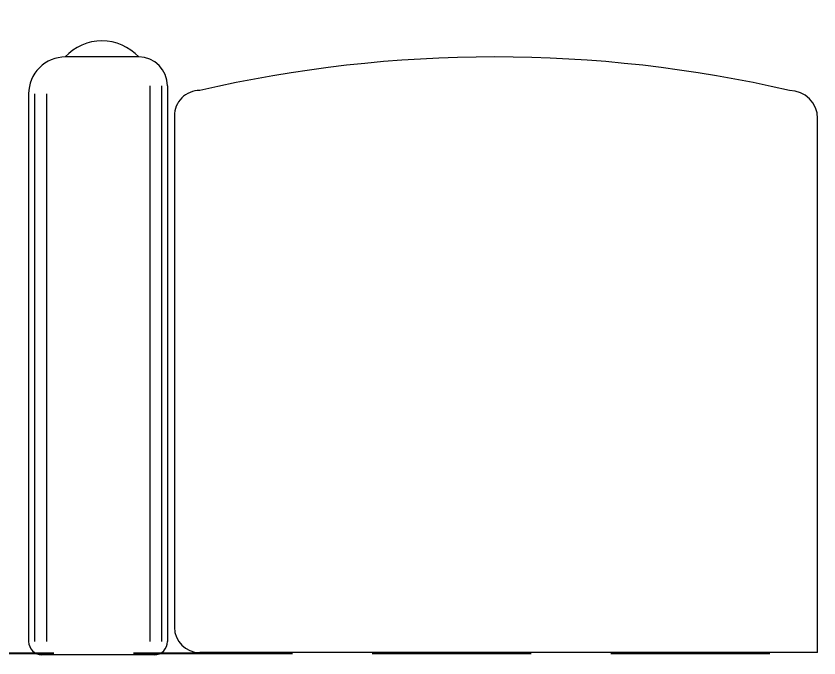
# Model space of a CAD drawing. Header units: inches. Extents: x -12418 to 57169, y -29325 to 19878.
# Drawn here: x 22184 to 22985, y -605 to 36 of the extents above; entities that cross this region are included whole.
import ezdxf
from ezdxf import colors
from ezdxf.entities.mleader import LeaderData, LeaderLine
from ezdxf.math import Vec2, Vec3

# ---------------------------------------------------------------- set-up
doc = ezdxf.new("R2010")
doc.units = ezdxf.units.IN
doc.header["$LTSCALE"] = 25
doc.header["$MEASUREMENT"] = 0
doc.linetypes.add('DASHDOT', pattern=[25.4, 12.7, -6.35, 0, -6.35])
doc.linetypes.add('HIDDEN', pattern=[9.525, 6.35, -3.175])
doc.layers.get('0').update_dxf_attribs({"color": 8})
for name, color, linetype, lineweight in [('00-Ground Floor$0$LOADING', 253, 'Continuous', 5), ('E-LITE-CIRC @ 100', 6, 'Continuous', 25), ('E-LITE-CLNG-CNDT', 6, 'DASHDOT', 35), ('E-POWR-FLOR-CNDT', 6, 'HIDDEN', 25)]:
    doc.layers.add(name, color=color, linetype=linetype, lineweight=lineweight)
doc.styles.add('DC_Simplex', font='SIMPLEX.shx', dxfattribs={"width": 0.7})

# ---------------------------------------------------------------- blocks, each defined once
blk = doc.blocks.new('00-Ground Floor$0$GF21008-P')
at = {"layer": '00-Ground Floor$0$LOADING'}
for p, q in [((0.02235, -0.20585), (0.02235, -0.73852)), ((0.02235, -0.20585), (0.63897, -0.20585)), ((0.68432, -0.20374), (0.79645, -0.20374)), ((0.67107, -0.77123), (0.67107, -0.21699)), ((0.67698, -0.77123), (0.67698, -0.21699)), ((0.6888, -0.77123), (0.6888, -0.21699)), ((0.79197, -0.76339), (0.79197, -0.21699)), ((0.80379, -0.76339), (0.80379, -0.21699)), ((0.8097, -0.76339), (0.8097, -0.21699)), ((0.66431, -0.74126), (0.66431, -0.23119)), ((0.69984, -0.8), (0.77309, -0.8))]:
    blk.add_line(p, q, dxfattribs=at)
for centre, radius, start, end in [((0.63897, -0.23119), 0.02534, 0, 90), ((0.68432, -0.21699), 0.01325, 90, 180), ((0.79645, -0.21699), 0.01325, 0, 90), ((0.05042, -0.73852), 0.02807, 180, 270), ((0.63897, -0.74126), 0.02534, 270, 0), ((0.3447, 0.51055), 1.31061, 257.02456, 282.97544), ((0.77309, -0.76339), 0.03661, 270, 0), ((0.69984, -0.77123), 0.02877, 180, 270), ((0.73653, -0.7662), 0.04989, 222.64618, 317.35382)]:
    blk.add_arc(centre, radius, start, end, dxfattribs=at)
blk = doc.blocks.new('00-Ground Floor')
at = {"layer": '00-Ground Floor$0$LOADING', "xscale": 1000, "yscale": 1000, "zscale": 1000, "rotation": 179.9999999999998}
blk.add_blockref('00-Ground Floor$0$GF21008-P', (23006.49, -805.26), dxfattribs=at)
blk = doc.blocks.new('ARR0W')
at = {"color": 45}
blk.add_ellipse((0, 0), major_axis=(0.4, 0), ratio=0.4, dxfattribs=at)
at = {"color": 45, "ltscale": 0.5}
blk.add_solid([(-1.4, 0.1667), (-0.4, 0), (-1.4, -0.1667)], dxfattribs=at)

msp = doc.modelspace()

# ---------------------------------------------------------------- linework, layer by layer
at = {"layer": 'E-POWR-FLOR-CNDT', "elevation": 0}
msp.add_lwpolyline([(21939.57, -723.68), (22063.31, -599.94), (23850.4, -599.94), (23974.14, -723.68)], dxfattribs=at)

# ---------------------------------------------------------------- block references
at = {"layer": 'E-LITE-CLNG-CNDT'}
msp.add_blockref('00-Ground Floor', (0, 0), dxfattribs=at)

# ---------------------------------------------------------------- leaders
at = {"layer": 'E-LITE-CIRC @ 100'}
ml = msp.add_multileader_mtext('Standard', dxfattribs=at)
ml.set_content('{\\Fdc_el_romans|c0;\\W0.8;TO\\Fromans|c0; \\Fsimplex|c0;LP-GF/S29}', color=256, style='DC_Simplex')
ml.set_leader_properties()
ml.set_arrow_properties(name='ARR0W')
ml.build(insert=Vec2(0, 0))
ml.multileader.update_dxf_attribs({"dogleg_length": 200, "arrow_head_size": 140, "scale": 100})
ctx = ml.context
ctx.base_point, ctx.scale, ctx.char_height, ctx.arrow_head_size, ctx.landing_gap_size, ctx.plane_origin, ctx.plane_x_axis, ctx.plane_y_axis = Vec3(20756.53, 406.62), 100, 200, 140, 140, Vec3(44139.25, -3813.82), Vec3(1, 0.000001, 0), Vec3(-0.000001, 1, 0)
notes = []
notes.append((ctx, [(0, (1, 1, 0), (20736.53, 406.62), (1, 0.000001, 0), 20, [(0, [(20323.75, 1271.44)], 0, [])])]))
ctx.mtext.insert, ctx.mtext.text_direction, ctx.mtext.rotation, ctx.mtext.flow_direction = Vec3(20896.53, 539.95), Vec3(1, 0.000001, 0), 0.000001, 5
for ctx, leaders in notes:
    for number, flags, end, landing, length, lines in leaders:
        leader = LeaderData()
        leader.index, (leader.has_last_leader_line, leader.has_dogleg_vector, leader.attachment_direction) = number, flags
        leader.last_leader_point, leader.dogleg_vector, leader.dogleg_length = Vec3(end), Vec3(landing), length
        for number, points, colour, breaks in lines:
            line = LeaderLine()
            line.index, line.vertices, line.color, line.breaks = number, Vec3.list(points), colors.encode_raw_color(colour), breaks
            leader.lines.append(line)
        ctx.leaders.append(leader)

doc.saveas('drawing.dxf')
